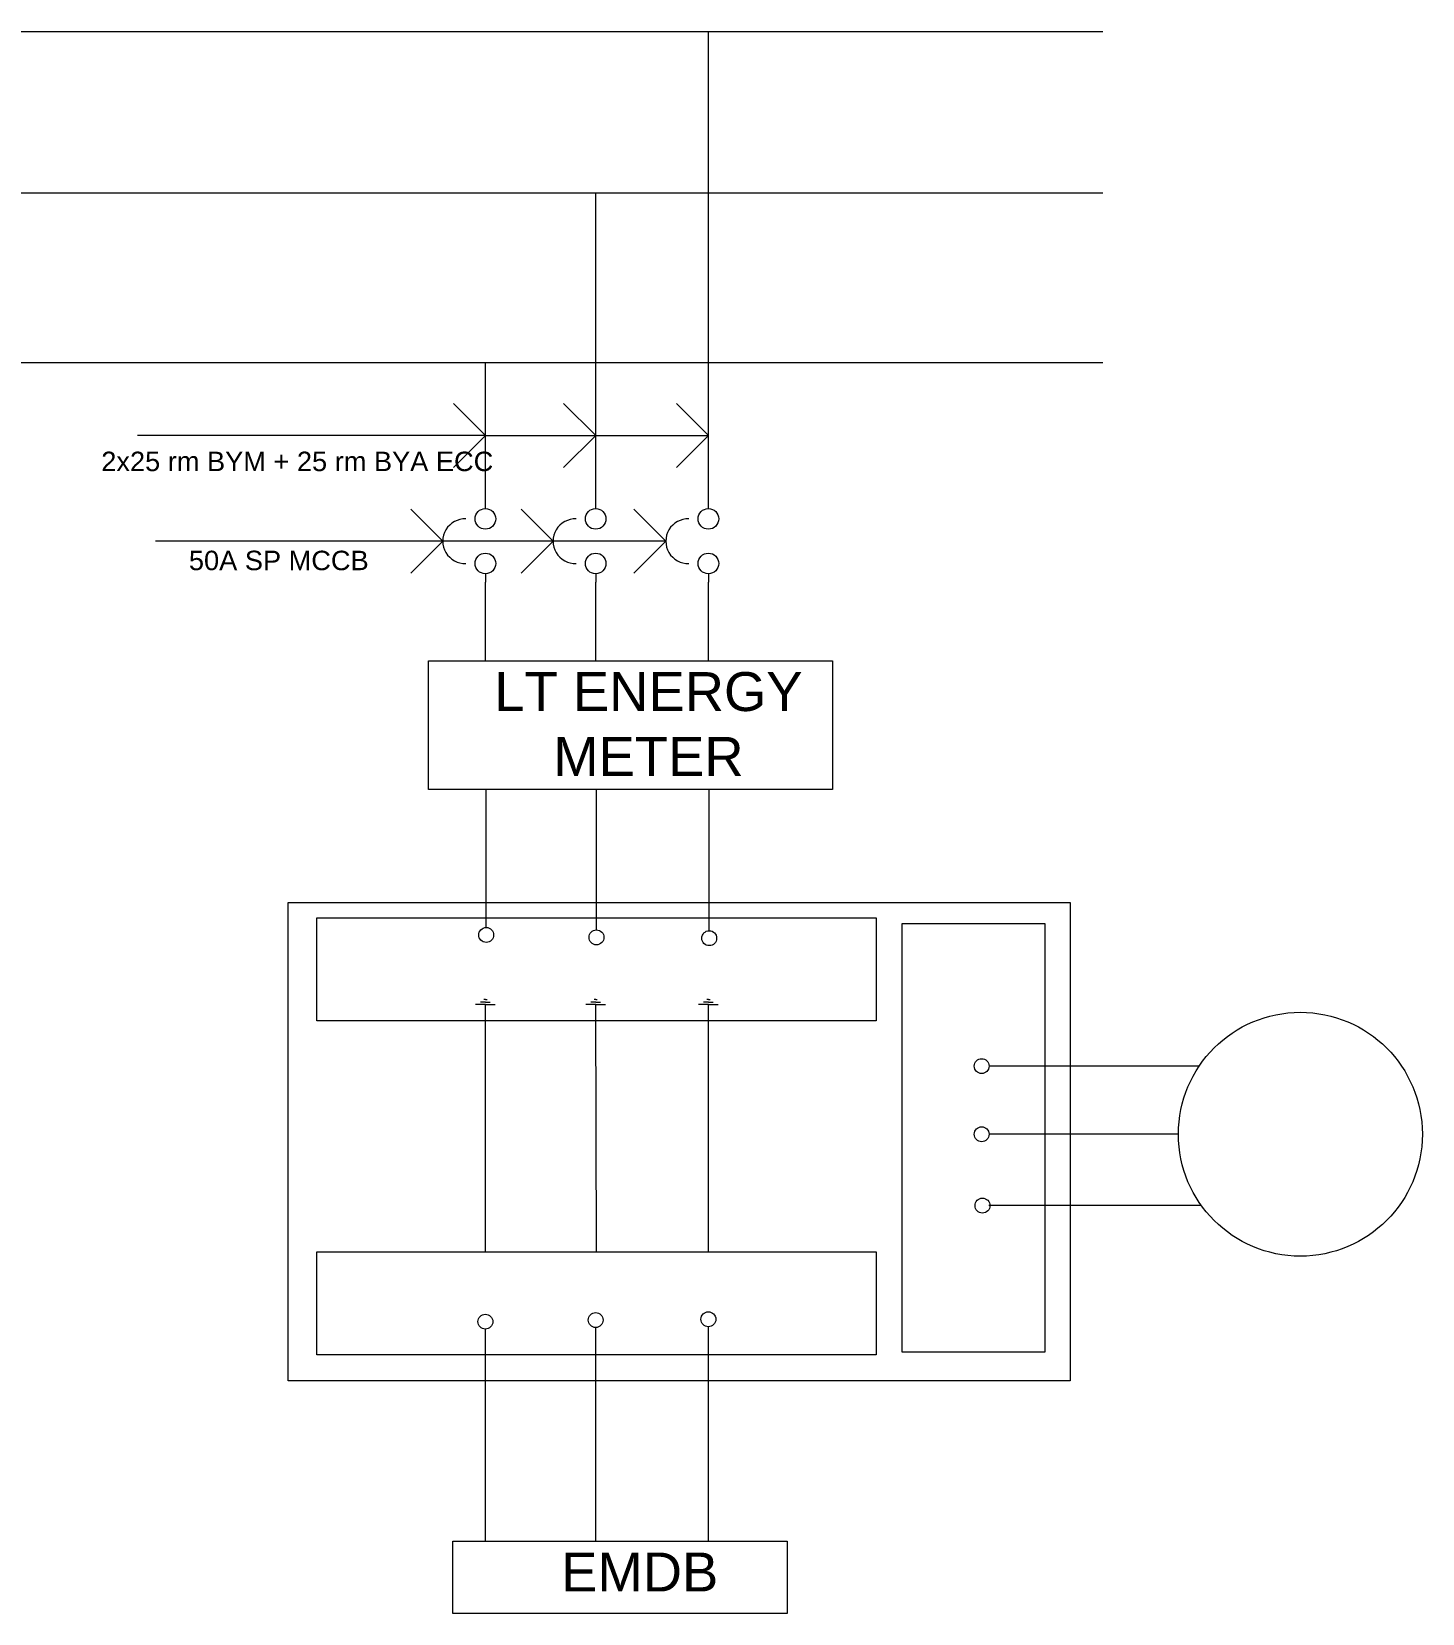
# Model space of a CAD drawing. Header units: inches. Extents: x 854 to 9021, y 140 to 10575.
# Drawn here: x 7104 to 7961, y 9064 to 10040 of the extents above; entities that cross this region are included whole.
import ezdxf

# ---------------------------------------------------------------- set-up
doc = ezdxf.new("R2010")
doc.units = ezdxf.units.IN
doc.header["$MEASUREMENT"] = 0
doc.layers.add('6.Circuits', color=250, linetype='Continuous', lineweight=15)
doc.styles.add('Text 1', font='arial.ttf', dxfattribs={"height": 6})

msp = doc.modelspace()

# ---------------------------------------------------------------- linework, layer by layer
at = {"layer": '6.Circuits', "color": 242, "linetype": 'ByBlock', "true_color": 0xcd2027}
msp.add_line((5069.59223, 10039.98835), (7764.17463, 10039.98835), dxfattribs=at)
at = {"layer": '6.Circuits', "linetype": 'ByBlock'}
for p, q in [((7520.93495, 9832.42033), (7520.93495, 10039.98835)), ((7451.43495, 9835.98835), (7451.43495, 9940.48835)), ((7383.43495, 9790.92033), (7168.93495, 9790.92033)), ((7383.43495, 9790.92033), (7520.93495, 9790.92033)), ((7383.43495, 9442.98835), (7382.43495, 9442.98835)), ((7383.43495, 9442.98835), (7384.43495, 9442.98835)), ((7451.44459, 9442.98835), (7450.44459, 9442.98835)), ((7451.44459, 9442.98835), (7452.44459, 9442.98835)), ((7520.93495, 9442.98835), (7519.93495, 9442.98835)), ((7520.93495, 9442.98835), (7521.93495, 9442.98835)), ((7383.43495, 9439.98835), (7377.43495, 9439.98835)), ((7383.43495, 9441.48835), (7380.43495, 9441.48835)), ((7383.43495, 9441.48835), (7386.43495, 9441.48835)), ((7383.43495, 9439.98835), (7389.43495, 9439.98835)), ((7451.44459, 9439.98835), (7445.44459, 9439.98835)), ((7451.44459, 9441.48835), (7448.44459, 9441.48835)), ((7451.44459, 9441.48835), (7454.44459, 9441.48835)), ((7451.44459, 9439.98835), (7457.44459, 9439.98835)), ((7520.93495, 9439.98835), (7514.93495, 9439.98835)), ((7520.93495, 9441.48835), (7517.93495, 9441.48835)), ((7520.93495, 9441.48835), (7523.93495, 9441.48835)), ((7520.93495, 9439.98835), (7526.93495, 9439.98835)), ((7823.54705, 9401.98835), (7693.93495, 9401.98835)), ((7810.7269, 9359.98835), (7693.93495, 9359.98835)), ((7824.94109, 9315.98835), (7693.93495, 9315.98835))]:
    msp.add_line(p, q, dxfattribs=at)
at = {"layer": '6.Circuits', "color": 40, "linetype": 'ByBlock', "true_color": 0xf8d731}
msp.add_line((5069.59223, 9940.48835), (7764.17463, 9940.48835), dxfattribs=at)
at = {"layer": '6.Circuits', "color": 5, "linetype": 'ByBlock'}
msp.add_line((5069.59223, 9835.98835), (7764.17463, 9835.98835), dxfattribs=at)
at = {"layer": '6.Circuits'}
for p, q in [((7383.43495, 9752.98835), (7383.43495, 9835.98835)), ((7451.43495, 9752.98835), (7451.43495, 9835.98835)), ((7520.93495, 9749.42033), (7520.93495, 9832.42033)), ((7383.43495, 9790.92033), (7363.68971, 9810.66557)), ((7451.43495, 9790.92033), (7431.68971, 9810.66557)), ((7520.93495, 9790.92033), (7501.18971, 9810.66557)), ((7383.43495, 9790.92033), (7363.68971, 9771.1751)), ((7451.43495, 9790.92033), (7431.68971, 9771.1751)), ((7520.93495, 9790.92033), (7501.18971, 9771.1751)), ((7357.17542, 9725.73835), (7337.43018, 9745.48359)), ((7383.43495, 9745.85231), (7383.43495, 9752.98835)), ((7425.17542, 9725.73835), (7405.43018, 9745.48359)), ((7451.43495, 9745.85231), (7451.43495, 9752.98835)), ((7494.67542, 9725.73835), (7474.93018, 9745.48359)), ((7520.93495, 9745.85231), (7520.93495, 9752.98835)), ((7357.17542, 9725.73835), (7179.93495, 9725.73835)), ((7357.17542, 9725.73835), (7337.43018, 9705.99312)), ((7494.67542, 9725.73835), (7357.17542, 9725.73835)), ((7425.17542, 9725.73835), (7405.43018, 9705.99312)), ((7494.67542, 9725.73835), (7474.93018, 9705.99312)), ((7383.43495, 9705.62439), (7383.43495, 9700.48835)), ((7383.43495, 9651.98835), (7383.43495, 9700.48835)), ((7451.43495, 9705.62439), (7451.43495, 9700.48835)), ((7451.43495, 9651.98835), (7451.43495, 9700.48835)), ((7520.93495, 9705.62439), (7520.93495, 9700.48835)), ((7520.93495, 9651.98835), (7520.93495, 9700.48835)), ((7383.93495, 9487.48835), (7383.93495, 9572.48835)), ((7451.93495, 9485.98835), (7451.93495, 9572.48835)), ((7521.43495, 9485.48835), (7521.43495, 9572.48835)), ((7383.43495, 9287.48835), (7383.43495, 9439.98835)), ((7451.93495, 9287.48835), (7451.44459, 9439.98835)), ((7520.93495, 9287.48835), (7520.93495, 9439.98835)), ((7383.43495, 9108.98835), (7383.43495, 9239.98835)), ((7451.43495, 9108.98835), (7451.43495, 9240.98835)), ((7520.93495, 9108.98835), (7520.93495, 9241.48835))]:
    msp.add_line(p, q, dxfattribs=at)
for points in [[(7348.43495, 9651.98835), (7597.43495, 9651.98835), (7597.43495, 9572.48835), (7348.43495, 9572.48835)], [(7363.43495, 9108.98835), (7569.43495, 9108.98835), (7569.43495, 9064.48835), (7363.43495, 9064.48835)]]:
    msp.add_lwpolyline(points, close=True, dxfattribs=at)
at = {"layer": '6.Circuits', "linetype": 'ByBlock'}
for points in [[(7261.93495, 9502.98835), (7743.93495, 9502.98835), (7743.93495, 9207.98835), (7261.93495, 9207.98835)], [(7279.43495, 9493.48835), (7624.43495, 9493.48835), (7624.43495, 9429.98835), (7279.43495, 9429.98835)], [(7640.43495, 9489.98835), (7728.43495, 9489.98835), (7728.43495, 9225.48835), (7640.43495, 9225.48835)], [(7279.43495, 9287.48835), (7624.43495, 9287.48835), (7624.43495, 9223.98835), (7279.43495, 9223.98835)]]:
    msp.add_lwpolyline(points, close=True, dxfattribs=at)
at = {"layer": '6.Circuits'}
for centre in [(7383.43495, 9739.48835), (7451.43495, 9739.48835), (7520.93495, 9739.48835), (7383.43495, 9711.98835), (7451.43495, 9711.98835), (7520.93495, 9711.98835)]:
    msp.add_circle(centre, 6.36396, dxfattribs=at)
at = {"layer": '6.Circuits', "linetype": 'ByBlock'}
for centre, radius in [((7383.93495, 9482.89216), 4.59619), ((7451.93495, 9481.39216), 4.59619), ((7521.43495, 9480.89216), 4.59619), ((7885.93495, 9359.98835), 75.20804), ((7689.43495, 9401.98835), 4.59619), ((7689.43495, 9359.98835), 4.59619), ((7689.93495, 9315.98835), 4.59619), ((7383.43495, 9244.39216), 4.59619), ((7451.43495, 9245.39216), 4.59619), ((7520.93495, 9245.89216), 4.59619)]:
    msp.add_circle(centre, radius, dxfattribs=at)
at = {"layer": '6.Circuits'}
for centre in [(7370.93495, 9725.73835), (7438.93495, 9725.73835), (7508.43495, 9725.73835)]:
    msp.add_arc(centre, 13.75953, 87.86789506, 272.13210494, dxfattribs=at)

# ---------------------------------------------------------------- texts
at = {"layer": '6.Circuits', "attachment_point": 1, "style": 'Text 1'}
for s, width, heights, insert, char_height in [('{\\fArial Baltic|b0|i0|c186|p34;2x}25{\\fArial Baltic|b0|i0|c186|p34; rm BYM + }25{\\fArial Baltic|b0|i0|c186|p34; rm BYA ECC}', 234.9454297, [37.98024], (7146.59092, 9780.94289), 12), ('5{\\fArial Baltic|b0|i0|c186|p34;0A SP MCCB}', 234.9454297, [37.98024], (7200.63341, 9719.84911), 12), ('\\pxqc;LT ENERGY\\PMETER', 205.589244, [114.24795], (7381.18495, 9644.98835), 24), ('E{\\fArial Baltic|b0|i0|c186|p34;MDB}', 14.5, [0], (7430.18495, 9101.98835), 24)]:
    msp.add_mtext_dynamic_manual_height_columns(s, width=width, gutter_width=30, heights=heights, dxfattribs=dict(at, insert=insert, char_height=char_height))

doc.saveas('drawing.dxf')
